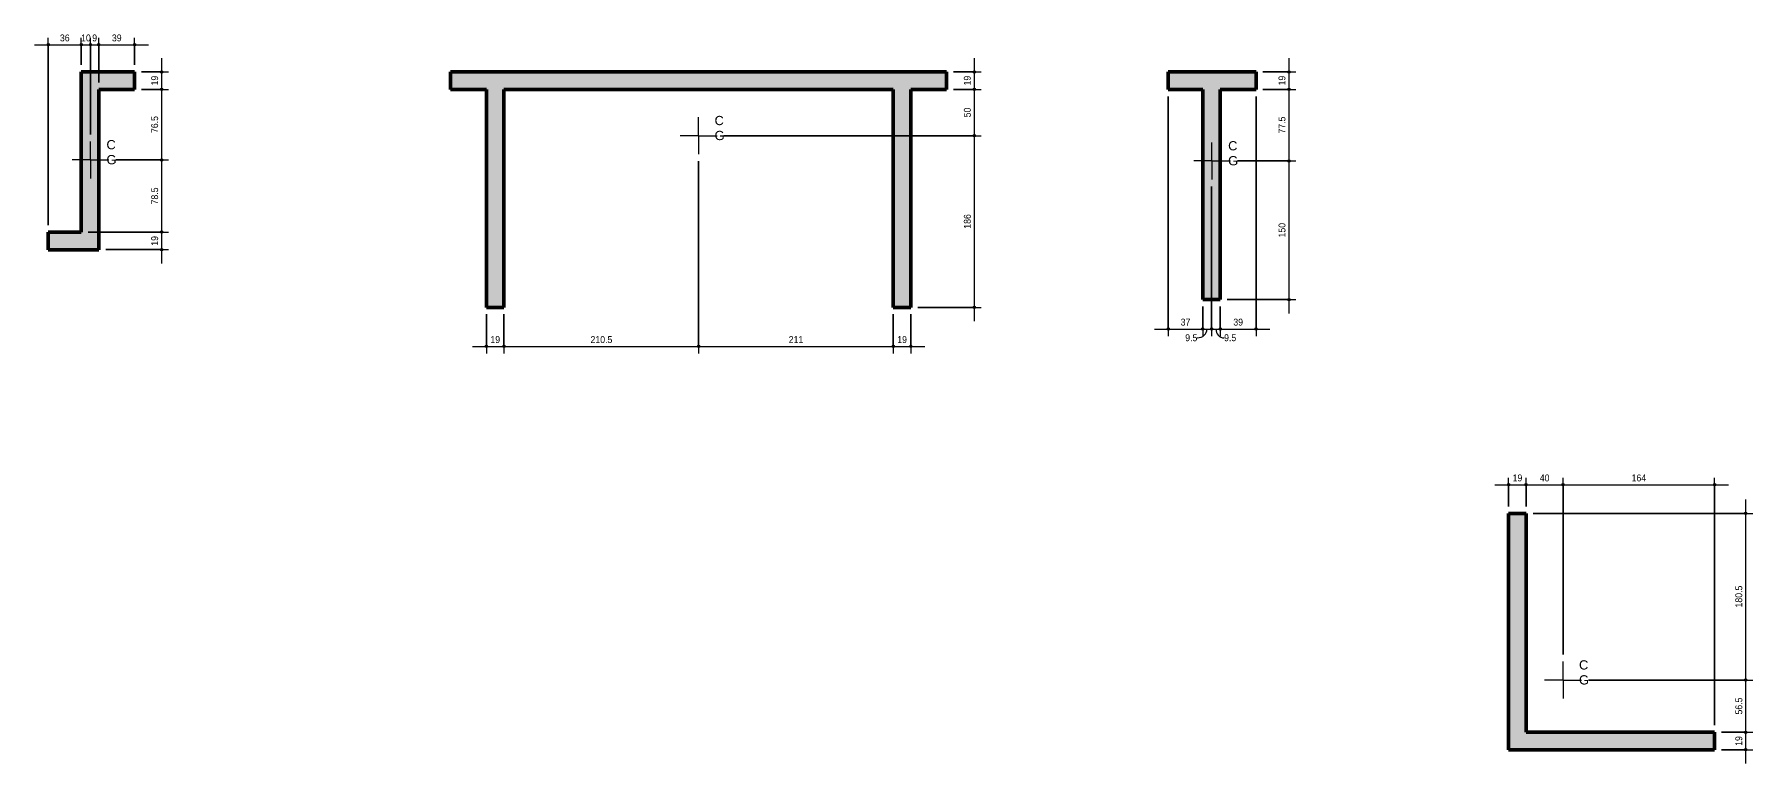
# Model space of a CAD drawing. Header units: centimetres. Extents: x -1984 to 34419, y -3196 to 88064.
# Drawn here: x 10401 to 12261, y -42 to 748 of the extents above; entities that cross this region are included whole.
import ezdxf

# ---------------------------------------------------------------- set-up
doc = ezdxf.new("R2010")
doc.units = ezdxf.units.CM
doc.linetypes.add('Traço', pattern=[0.635, 0.3175, -0.3175])
for name, color, linetype, lineweight in [('A-ANNO-DIMS', 7, 'Continuous', 9), ('A-ANNO-DIMS-50', 7, 'Continuous', 9), ('G-ANNO-TEXT', 7, 'Continuous', 9), ('S-COLS', 7, 'Continuous', 25)]:
    doc.layers.add(name, color=color, linetype=linetype, lineweight=lineweight)
doc.layers.add('A-DETL', color=7, linetype='Continuous', lineweight=18, true_color=0x00a600)
doc.styles.add('Arial_1', font='arial.ttf', dxfattribs={"width": 0.9, "height": 7.5})
doc.styles.add('Arial_3', font='arial.ttf', dxfattribs={"height": 10})
doc.dimstyles.new('PED_1_5mm_ESQ_2', dxfattribs={"dimscale": 30.48, "dimtxt": 7.651945, "dimasz": 0.328084, "dimexe": 0.246063, "dimexo": 0.246063, "dimgap": 0.049213, "dimtad": 1, "dimdec": 1, "dimrnd": 0.5, "dimdsep": 46, "dimtxsty": 'Arial_1', "dimblk1": 'DOTSMALL', "dimblk2": 'DOTSMALL', "dimsah": 1, "dimcen": 0.09, "dimdle": 0.492126, "dimazin": 0, "dimtfac": 1, "dimtdec": 4, "dimtix": 1, "dimtmove": 1, "dimatfit": 3, "dimfxl": 1, "dimtvp": 1, "dimtolj": 1, "dimtzin": 0, "dimarcsym": 2})
doc.dimstyles.new('PED_1_5mm_ESQ_3', dxfattribs={"dimscale": 30.48, "dimtxt": 7.651945, "dimasz": 0.328084, "dimexe": 0.246063, "dimexo": 0.246063, "dimgap": 0.049213, "dimtad": 1, "dimdec": 1, "dimrnd": 0.5, "dimdsep": 46, "dimtxsty": 'Arial_1', "dimblk1": 'DOTSMALL', "dimblk2": 'DOTSMALL', "dimsah": 1, "dimcen": 0.09, "dimdle": 0.492126, "dimazin": 0, "dimtfac": 1, "dimtdec": 4, "dimtix": 1, "dimtmove": 0, "dimatfit": 3, "dimfxl": 1, "dimtvp": 1, "dimtolj": 1, "dimtzin": 0, "dimarcsym": 2})

# ---------------------------------------------------------------- blocks, each defined once
blk = doc.blocks.new('TQS - Pilar Polig_5 - TQS Column-3763462-DT F 003 - DETALHE P4')
at = {"layer": 'S-COLS', "linetype": 'Traço', "lineweight": 18, "true_color": 0x808080}
blk.add_hatch(color=8, dxfattribs=at).paths.add_polyline_path([(-9.3, 150.1), (-9.3, -77.5), (-48, -77.5), (-48, -96.5), (47, -96.5), (47, -77.5), (9.7, -77.5), (9.7, 150.1)], flags=0)
at = {"layer": 'S-COLS', "lineweight": 50}
for p, q in [((-9.3, -77.5), (-9.3, 150.1)), ((-9.3, 150.1), (9.7, 150.1)), ((9.7, 150.1), (9.7, -77.5)), ((-48, -96.5), (-48, -77.5)), ((-48, -77.5), (-9.3, -77.5)), ((9.7, -77.5), (47, -77.5)), ((47, -77.5), (47, -96.5)), ((47, -96.5), (-48, -96.5))]:
    blk.add_line(p, q, dxfattribs=at)
blk = doc.blocks.new('DIMBLOCK298-DT F 001 - DETALHE P1')
at = {"layer": 'A-ANNO-DIMS-50'}
h = blk.add_hatch(color=256, dxfattribs=at)
edge = h.paths.add_edge_path(flags=0)
edge.add_arc((10538.7, 707.1), 1.25, 0, 360)
h = blk.add_hatch(color=256, dxfattribs=at)
edge = h.paths.add_edge_path(flags=0)
edge.add_arc((10538.7, 688.1), 1.25, 0, 360)
for p, q in [((10516.9, 707.1), (10546.2, 707.1)), ((10538.7, 707.1), (10516.9, 707.1)), ((10538.7, 722.1), (10538.7, 688.1)), ((10516.9, 688.1), (10546.2, 688.1)), ((10538.7, 688.1), (10516.9, 688.1))]:
    blk.add_line(p, q, dxfattribs=at)
for centre in [(10538.7, 707.1), (10538.7, 688.1)]:
    blk.add_circle(centre, 1.25, dxfattribs=at)
at = {"layer": 'A-ANNO-DIMS-50', "color": 0, "insert": (10527.4, 692.4), "char_height": 7.5, "width": 12.431, "attachment_point": 1, "rotation": 90, "line_spacing_factor": 0.941778, "style": 'Arial_1'}
blk.add_mtext('19', dxfattribs=at)
blk = doc.blocks.new('_DotSmall')
at = {"color": 0, "linetype": 'ByBlock', "const_width": 0.5}
blk.add_lwpolyline([(-0.0625, 0, 1), (0.0625, 0, 1)], format="xyb", close=True, dxfattribs=at)
blk = doc.blocks.new('DIMBLOCK299-DT F 001 - DETALHE P1')
at = {"layer": 'A-ANNO-DIMS-50'}
h = blk.add_hatch(color=256, dxfattribs=at)
edge = h.paths.add_edge_path(flags=0)
edge.add_arc((10538.7, 688.1), 1.25, 0, 360)
h = blk.add_hatch(color=256, dxfattribs=at)
edge = h.paths.add_edge_path(flags=0)
edge.add_arc((10538.7, 611.8), 1.25, 0, 360)
for p, q in [((10516.9, 688.1), (10546.2, 688.1)), ((10538.7, 688.1), (10516.9, 688.1)), ((10538.7, 688.1), (10538.7, 611.8)), ((10489.2, 611.8), (10546.2, 611.8)), ((10538.7, 611.8), (10489.2, 611.8))]:
    blk.add_line(p, q, dxfattribs=at)
for centre in [(10538.7, 688.1), (10538.7, 611.8)]:
    blk.add_circle(centre, 1.25, dxfattribs=at)
at = {"layer": 'A-ANNO-DIMS-50', "color": 0, "insert": (10527.4, 640.9), "char_height": 7.5, "width": 21.755, "attachment_point": 1, "rotation": 90, "line_spacing_factor": 0.941778, "style": 'Arial_1'}
blk.add_mtext('76.5', dxfattribs=at)
blk = doc.blocks.new('DIMBLOCK300-DT F 001 - DETALHE P1')
at = {"layer": 'A-ANNO-DIMS-50'}
h = blk.add_hatch(color=256, dxfattribs=at)
edge = h.paths.add_edge_path(flags=0)
edge.add_arc((10538.7, 611.8), 1.25, 0, 360)
h = blk.add_hatch(color=256, dxfattribs=at)
edge = h.paths.add_edge_path(flags=0)
edge.add_arc((10538.7, 533.6), 1.25, 0, 360)
for p, q in [((10489.2, 611.8), (10546.2, 611.8)), ((10538.7, 611.8), (10489.2, 611.8)), ((10538.7, 611.8), (10538.7, 533.6)), ((10459.2, 533.6), (10546.2, 533.6)), ((10538.7, 533.6), (10459.2, 533.6))]:
    blk.add_line(p, q, dxfattribs=at)
for centre in [(10538.7, 611.8), (10538.7, 533.6)]:
    blk.add_circle(centre, 1.25, dxfattribs=at)
at = {"layer": 'A-ANNO-DIMS-50', "color": 0, "insert": (10527.4, 563.6), "char_height": 7.5, "width": 21.755, "attachment_point": 1, "rotation": 90, "line_spacing_factor": 0.941778, "style": 'Arial_1'}
blk.add_mtext('78.5', dxfattribs=at)
blk = doc.blocks.new('DIMBLOCK301-DT F 001 - DETALHE P1')
at = {"layer": 'A-ANNO-DIMS-50'}
h = blk.add_hatch(color=256, dxfattribs=at)
edge = h.paths.add_edge_path(flags=0)
edge.add_arc((10538.7, 533.6), 1.25, 0, 360)
h = blk.add_hatch(color=256, dxfattribs=at)
edge = h.paths.add_edge_path(flags=0)
edge.add_arc((10538.7, 514.6), 1.25, 0, 360)
for p, q in [((10459.2, 533.6), (10546.2, 533.6)), ((10538.7, 533.6), (10459.2, 533.6)), ((10538.7, 533.6), (10538.7, 499.6)), ((10478.2, 514.6), (10546.2, 514.6)), ((10538.7, 514.6), (10478.2, 514.6))]:
    blk.add_line(p, q, dxfattribs=at)
for centre in [(10538.7, 533.6), (10538.7, 514.6)]:
    blk.add_circle(centre, 1.25, dxfattribs=at)
at = {"layer": 'A-ANNO-DIMS-50', "color": 0, "insert": (10527.4, 518.9), "char_height": 7.5, "width": 12.431, "attachment_point": 1, "rotation": 90, "line_spacing_factor": 0.941778, "style": 'Arial_1'}
blk.add_mtext('19', dxfattribs=at)
blk = doc.blocks.new('DIMBLOCK302-DT F 001 - DETALHE P1')
at = {"layer": 'A-ANNO-DIMS-50'}
h = blk.add_hatch(color=256, dxfattribs=at)
edge = h.paths.add_edge_path(flags=0)
edge.add_arc((10415.9, 736.4), 1.25, 0, 360)
h = blk.add_hatch(color=256, dxfattribs=at)
edge = h.paths.add_edge_path(flags=0)
edge.add_arc((10451.7, 736.4), 1.25, 0, 360)
for p, q in [((10400.9, 736.4), (10451.7, 736.4)), ((10415.9, 541.1), (10415.9, 743.9)), ((10415.9, 736.4), (10415.9, 541.1)), ((10451.7, 714.6), (10451.7, 743.9)), ((10451.7, 736.4), (10451.7, 714.6))]:
    blk.add_line(p, q, dxfattribs=at)
for centre in [(10415.9, 736.4), (10451.7, 736.4)]:
    blk.add_circle(centre, 1.25, dxfattribs=at)
at = {"layer": 'A-ANNO-DIMS-50', "color": 0, "insert": (10428.6, 747.6), "char_height": 7.5, "width": 12.431, "attachment_point": 1, "line_spacing_factor": 0.941778, "style": 'Arial_1'}
blk.add_mtext('36', dxfattribs=at)
blk = doc.blocks.new('DIMBLOCK303-DT F 001 - DETALHE P1')
at = {"layer": 'A-ANNO-DIMS-50'}
h = blk.add_hatch(color=256, dxfattribs=at)
edge = h.paths.add_edge_path(flags=0)
edge.add_arc((10451.7, 736.4), 1.25, 0, 360)
h = blk.add_hatch(color=256, dxfattribs=at)
edge = h.paths.add_edge_path(flags=0)
edge.add_arc((10461.7, 736.4), 1.25, 0, 360)
for p, q in [((10451.7, 714.6), (10451.7, 743.9)), ((10451.7, 736.4), (10461.7, 736.4)), ((10451.7, 736.4), (10451.7, 714.6)), ((10461.7, 639.3), (10461.7, 743.9)), ((10461.7, 736.4), (10461.7, 639.3))]:
    blk.add_line(p, q, dxfattribs=at)
for centre in [(10451.7, 736.4), (10461.7, 736.4)]:
    blk.add_circle(centre, 1.25, dxfattribs=at)
at = {"layer": 'A-ANNO-DIMS-50', "color": 0, "insert": (10451.5, 747.6), "char_height": 7.5, "width": 12.431, "attachment_point": 1, "line_spacing_factor": 0.941778, "style": 'Arial_1'}
blk.add_mtext('10', dxfattribs=at)
blk = doc.blocks.new('DIMBLOCK304-DT F 001 - DETALHE P1')
at = {"layer": 'A-ANNO-DIMS-50'}
h = blk.add_hatch(color=256, dxfattribs=at)
edge = h.paths.add_edge_path(flags=0)
edge.add_arc((10461.7, 736.4), 1.25, 0, 360)
h = blk.add_hatch(color=256, dxfattribs=at)
edge = h.paths.add_edge_path(flags=0)
edge.add_arc((10470.7, 736.4), 1.25, 0, 360)
for p, q in [((10461.7, 639.3), (10461.7, 743.9)), ((10461.7, 736.4), (10470.7, 736.4)), ((10461.7, 736.4), (10461.7, 639.3)), ((10470.7, 695.6), (10470.7, 743.9)), ((10470.7, 736.4), (10470.7, 695.6))]:
    blk.add_line(p, q, dxfattribs=at)
for centre in [(10461.7, 736.4), (10470.7, 736.4)]:
    blk.add_circle(centre, 1.25, dxfattribs=at)
at = {"layer": 'A-ANNO-DIMS-50', "color": 0, "insert": (10463.6, 747.6), "char_height": 7.5, "width": 6.216, "attachment_point": 1, "line_spacing_factor": 0.941778, "style": 'Arial_1'}
blk.add_mtext('9', dxfattribs=at)
blk = doc.blocks.new('DIMBLOCK305-DT F 001 - DETALHE P1')
at = {"layer": 'A-ANNO-DIMS-50'}
h = blk.add_hatch(color=256, dxfattribs=at)
edge = h.paths.add_edge_path(flags=0)
edge.add_arc((10470.7, 736.4), 1.25, 0, 360)
h = blk.add_hatch(color=256, dxfattribs=at)
edge = h.paths.add_edge_path(flags=0)
edge.add_arc((10509.4, 736.4), 1.25, 0, 360)
for p, q in [((10470.7, 695.6), (10470.7, 743.9)), ((10470.7, 736.4), (10524.4, 736.4)), ((10470.7, 736.4), (10470.7, 695.6)), ((10509.4, 714.6), (10509.4, 743.9)), ((10509.4, 736.4), (10509.4, 714.6))]:
    blk.add_line(p, q, dxfattribs=at)
for centre in [(10470.7, 736.4), (10509.4, 736.4)]:
    blk.add_circle(centre, 1.25, dxfattribs=at)
at = {"layer": 'A-ANNO-DIMS-50', "color": 0, "insert": (10484.9, 747.6), "char_height": 7.5, "width": 12.431, "attachment_point": 1, "line_spacing_factor": 0.941778, "style": 'Arial_1'}
blk.add_mtext('39', dxfattribs=at)
blk = doc.blocks.new('DIMBLOCK306-DT F 002 - DETALHE P3')
at = {"layer": 'A-ANNO-DIMS-50'}
h = blk.add_hatch(color=256, dxfattribs=at)
edge = h.paths.add_edge_path(flags=0)
edge.add_arc((10890.4, 409.8), 1.25, 0, 360)
h = blk.add_hatch(color=256, dxfattribs=at)
edge = h.paths.add_edge_path(flags=0)
edge.add_arc((10909.4, 409.8), 1.25, 0, 360)
for p, q in [((10890.4, 444.6), (10890.4, 402.3)), ((10890.4, 409.8), (10890.4, 444.6)), ((10909.4, 444.6), (10909.4, 402.3)), ((10909.4, 409.8), (10909.4, 444.6)), ((10875.4, 409.8), (10909.4, 409.8))]:
    blk.add_line(p, q, dxfattribs=at)
for centre in [(10890.4, 409.8), (10909.4, 409.8)]:
    blk.add_circle(centre, 1.25, dxfattribs=at)
at = {"layer": 'A-ANNO-DIMS-50', "color": 0, "insert": (10894.7, 421), "char_height": 7.5, "width": 12.431, "attachment_point": 1, "line_spacing_factor": 0.941778, "style": 'Arial_1'}
blk.add_mtext('19', dxfattribs=at)
blk = doc.blocks.new('DIMBLOCK307-DT F 002 - DETALHE P3')
at = {"layer": 'A-ANNO-DIMS-50'}
h = blk.add_hatch(color=256, dxfattribs=at)
edge = h.paths.add_edge_path(flags=0)
edge.add_arc((10909.4, 409.8), 1.25, 0, 360)
h = blk.add_hatch(color=256, dxfattribs=at)
edge = h.paths.add_edge_path(flags=0)
edge.add_arc((11120.1, 409.8), 1.25, 0, 360)
for p, q in [((11120.1, 610.5), (11120.1, 402.3)), ((11120.1, 409.8), (11120.1, 610.5)), ((10909.4, 444.6), (10909.4, 402.3)), ((10909.4, 409.8), (10909.4, 444.6)), ((10909.4, 409.8), (11120.1, 409.8))]:
    blk.add_line(p, q, dxfattribs=at)
for centre in [(10909.4, 409.8), (11120.1, 409.8)]:
    blk.add_circle(centre, 1.25, dxfattribs=at)
at = {"layer": 'A-ANNO-DIMS-50', "color": 0, "insert": (11003.1, 421), "char_height": 7.5, "width": 27.971, "attachment_point": 1, "line_spacing_factor": 0.941778, "style": 'Arial_1'}
blk.add_mtext('210.5', dxfattribs=at)
blk = doc.blocks.new('DIMBLOCK308-DT F 002 - DETALHE P3')
at = {"layer": 'A-ANNO-DIMS-50'}
h = blk.add_hatch(color=256, dxfattribs=at)
edge = h.paths.add_edge_path(flags=0)
edge.add_arc((11120.1, 409.8), 1.25, 0, 360)
h = blk.add_hatch(color=256, dxfattribs=at)
edge = h.paths.add_edge_path(flags=0)
edge.add_arc((11330.9, 409.8), 1.25, 0, 360)
for p, q in [((11120.1, 610.5), (11120.1, 402.3)), ((11120.1, 409.8), (11120.1, 610.5)), ((11330.9, 444.6), (11330.9, 402.3)), ((11330.9, 409.8), (11330.9, 444.6)), ((11120.1, 409.8), (11330.9, 409.8))]:
    blk.add_line(p, q, dxfattribs=at)
for centre in [(11120.1, 409.8), (11330.9, 409.8)]:
    blk.add_circle(centre, 1.25, dxfattribs=at)
at = {"layer": 'A-ANNO-DIMS-50', "color": 0, "insert": (11217.7, 421), "char_height": 7.5, "width": 18.647, "attachment_point": 1, "line_spacing_factor": 0.941778, "style": 'Arial_1'}
blk.add_mtext('211', dxfattribs=at)
blk = doc.blocks.new('DIMBLOCK309-DT F 002 - DETALHE P3')
at = {"layer": 'A-ANNO-DIMS-50'}
h = blk.add_hatch(color=256, dxfattribs=at)
edge = h.paths.add_edge_path(flags=0)
edge.add_arc((11330.9, 409.8), 1.25, 0, 360)
h = blk.add_hatch(color=256, dxfattribs=at)
edge = h.paths.add_edge_path(flags=0)
edge.add_arc((11349.9, 409.8), 1.25, 0, 360)
for p, q in [((11330.9, 444.6), (11330.9, 402.3)), ((11330.9, 409.8), (11330.9, 444.6)), ((11349.9, 444.6), (11349.9, 402.3)), ((11349.9, 409.8), (11349.9, 444.6)), ((11330.9, 409.8), (11364.9, 409.8))]:
    blk.add_line(p, q, dxfattribs=at)
for centre in [(11330.9, 409.8), (11349.9, 409.8)]:
    blk.add_circle(centre, 1.25, dxfattribs=at)
at = {"layer": 'A-ANNO-DIMS-50', "color": 0, "insert": (11335.2, 421), "char_height": 7.5, "width": 12.431, "attachment_point": 1, "line_spacing_factor": 0.941778, "style": 'Arial_1'}
blk.add_mtext('19', dxfattribs=at)
blk = doc.blocks.new('DIMBLOCK310-DT F 002 - DETALHE P3')
at = {"layer": 'A-ANNO-DIMS-50'}
h = blk.add_hatch(color=256, dxfattribs=at)
edge = h.paths.add_edge_path(flags=0)
edge.add_arc((11418.5, 707.1), 1.25, 0, 360)
h = blk.add_hatch(color=256, dxfattribs=at)
edge = h.paths.add_edge_path(flags=0)
edge.add_arc((11418.5, 688.1), 1.25, 0, 360)
for p, q in [((11396.1, 707.1), (11426, 707.1)), ((11418.5, 707.1), (11396.1, 707.1)), ((11418.5, 722.1), (11418.5, 688.1)), ((11396.1, 688.1), (11426, 688.1)), ((11418.5, 688.1), (11396.1, 688.1))]:
    blk.add_line(p, q, dxfattribs=at)
for centre in [(11418.5, 707.1), (11418.5, 688.1)]:
    blk.add_circle(centre, 1.25, dxfattribs=at)
at = {"layer": 'A-ANNO-DIMS-50', "color": 0, "insert": (11407.3, 692.4), "char_height": 7.5, "width": 12.431, "attachment_point": 1, "rotation": 90, "line_spacing_factor": 0.941778, "style": 'Arial_1'}
blk.add_mtext('19', dxfattribs=at)
blk = doc.blocks.new('DIMBLOCK311-DT F 002 - DETALHE P3')
at = {"layer": 'A-ANNO-DIMS-50'}
h = blk.add_hatch(color=256, dxfattribs=at)
edge = h.paths.add_edge_path(flags=0)
edge.add_arc((11418.5, 688.1), 1.25, 0, 360)
h = blk.add_hatch(color=256, dxfattribs=at)
edge = h.paths.add_edge_path(flags=0)
edge.add_arc((11418.5, 638), 1.25, 0, 360)
for p, q in [((11396.1, 688.1), (11426, 688.1)), ((11418.5, 688.1), (11396.1, 688.1)), ((11418.5, 688.1), (11418.5, 638)), ((11147.6, 638), (11426, 638)), ((11418.5, 638), (11147.6, 638))]:
    blk.add_line(p, q, dxfattribs=at)
for centre in [(11418.5, 688.1), (11418.5, 638)]:
    blk.add_circle(centre, 1.25, dxfattribs=at)
at = {"layer": 'A-ANNO-DIMS-50', "color": 0, "insert": (11407.3, 657.9), "char_height": 7.5, "width": 12.431, "attachment_point": 1, "rotation": 90, "line_spacing_factor": 0.941778, "style": 'Arial_1'}
blk.add_mtext('50', dxfattribs=at)
blk = doc.blocks.new('DIMBLOCK312-DT F 002 - DETALHE P3')
at = {"layer": 'A-ANNO-DIMS-50'}
h = blk.add_hatch(color=256, dxfattribs=at)
edge = h.paths.add_edge_path(flags=0)
edge.add_arc((11418.5, 638), 1.25, 0, 360)
h = blk.add_hatch(color=256, dxfattribs=at)
edge = h.paths.add_edge_path(flags=0)
edge.add_arc((11418.5, 452.1), 1.25, 0, 360)
for p, q in [((11147.6, 638), (11426, 638)), ((11418.5, 638), (11147.6, 638)), ((11418.5, 638), (11418.5, 437.1)), ((11357.4, 452.1), (11426, 452.1)), ((11418.5, 452.1), (11357.4, 452.1))]:
    blk.add_line(p, q, dxfattribs=at)
for centre in [(11418.5, 638), (11418.5, 452.1)]:
    blk.add_circle(centre, 1.25, dxfattribs=at)
at = {"layer": 'A-ANNO-DIMS-50', "color": 0, "insert": (11407.3, 537.3), "char_height": 7.5, "width": 18.647, "attachment_point": 1, "rotation": 90, "line_spacing_factor": 0.941778, "style": 'Arial_1'}
blk.add_mtext('186', dxfattribs=at)
blk = doc.blocks.new('DIMBLOCK313-DT F 003 - DETALHE P4')
at = {"layer": 'A-ANNO-DIMS-50'}
h = blk.add_hatch(color=256, dxfattribs=at)
edge = h.paths.add_edge_path(flags=0)
edge.add_arc((11628.7, 428.6), 1.25, 0, 360)
h = blk.add_hatch(color=256, dxfattribs=at)
edge = h.paths.add_edge_path(flags=0)
edge.add_arc((11665.9, 428.6), 1.25, 0, 360)
for p, q in [((11628.7, 680.6), (11628.7, 421.1)), ((11628.7, 428.6), (11628.7, 680.6)), ((11665.9, 453.1), (11665.9, 421.1)), ((11665.9, 428.6), (11665.9, 453.1)), ((11613.7, 428.6), (11665.9, 428.6))]:
    blk.add_line(p, q, dxfattribs=at)
for centre in [(11628.7, 428.6), (11665.9, 428.6)]:
    blk.add_circle(centre, 1.25, dxfattribs=at)
at = {"layer": 'A-ANNO-DIMS-50', "color": 0, "insert": (11642.1, 439.9), "char_height": 7.5, "width": 12.431, "attachment_point": 1, "line_spacing_factor": 0.941778, "style": 'Arial_1'}
blk.add_mtext('37', dxfattribs=at)
blk = doc.blocks.new('DIMBLOCK314-DT F 003 - DETALHE P4')
at = {"layer": 'A-ANNO-DIMS-50'}
h = blk.add_hatch(color=256, dxfattribs=at)
edge = h.paths.add_edge_path(flags=0)
edge.add_arc((11665.9, 428.6), 1.25, 0, 360)
h = blk.add_hatch(color=256, dxfattribs=at)
edge = h.paths.add_edge_path(flags=0)
edge.add_arc((11675.6, 428.6), 1.25, 0, 360)
for p, q in [((11675.6, 583.1), (11675.6, 421.1)), ((11675.6, 428.6), (11675.6, 583.1)), ((11665.9, 453.1), (11665.9, 421.1)), ((11665.9, 428.6), (11665.9, 453.1)), ((11665.9, 428.6), (11675.6, 428.6))]:
    blk.add_line(p, q, dxfattribs=at)
for centre in [(11665.9, 428.6), (11675.6, 428.6)]:
    blk.add_circle(centre, 1.25, dxfattribs=at)
blk.add_ellipse((11659.9, 428.6), major_axis=(10.8, 0), ratio=0.875339, start_param=4.712389, end_param=6.283185, dxfattribs=at)
at = {"layer": 'A-ANNO-DIMS-50', "color": 0, "insert": (11647, 423), "char_height": 7.5, "width": 15.539, "attachment_point": 1, "line_spacing_factor": 0.941778, "style": 'Arial_1'}
blk.add_mtext('9.5', dxfattribs=at)
blk = doc.blocks.new('DIMBLOCK315-DT F 003 - DETALHE P4')
at = {"layer": 'A-ANNO-DIMS-50'}
h = blk.add_hatch(color=256, dxfattribs=at)
edge = h.paths.add_edge_path(flags=0)
edge.add_arc((11675.6, 428.6), 1.25, 0, 360)
h = blk.add_hatch(color=256, dxfattribs=at)
edge = h.paths.add_edge_path(flags=0)
edge.add_arc((11684.9, 428.6), 1.25, 0, 360)
for p, q in [((11675.6, 583.1), (11675.6, 421.1)), ((11675.6, 428.6), (11675.6, 583.1)), ((11684.9, 453.1), (11684.9, 421.1)), ((11684.9, 428.6), (11684.9, 453.1)), ((11675.6, 428.6), (11684.9, 428.6))]:
    blk.add_line(p, q, dxfattribs=at)
for centre in [(11675.6, 428.6), (11684.9, 428.6)]:
    blk.add_circle(centre, 1.25, dxfattribs=at)
blk.add_ellipse((11689.1, 428.6), major_axis=(0, 9.49), ratio=0.933169, start_param=1.570796, end_param=3.141593, dxfattribs=at)
at = {"layer": 'A-ANNO-DIMS-50', "color": 0, "insert": (11689.1, 423), "char_height": 7.5, "width": 15.539, "attachment_point": 1, "line_spacing_factor": 0.941778, "style": 'Arial_1'}
blk.add_mtext('9.5', dxfattribs=at)
blk = doc.blocks.new('DIMBLOCK316-DT F 003 - DETALHE P4')
at = {"layer": 'A-ANNO-DIMS-50'}
h = blk.add_hatch(color=256, dxfattribs=at)
edge = h.paths.add_edge_path(flags=0)
edge.add_arc((11684.9, 428.6), 1.25, 0, 360)
h = blk.add_hatch(color=256, dxfattribs=at)
edge = h.paths.add_edge_path(flags=0)
edge.add_arc((11723.7, 428.6), 1.25, 0, 360)
for p, q in [((11723.7, 680.6), (11723.7, 421.1)), ((11723.7, 428.6), (11723.7, 680.6)), ((11684.9, 453.1), (11684.9, 421.1)), ((11684.9, 428.6), (11684.9, 453.1)), ((11684.9, 428.6), (11738.7, 428.6))]:
    blk.add_line(p, q, dxfattribs=at)
for centre in [(11684.9, 428.6), (11723.7, 428.6)]:
    blk.add_circle(centre, 1.25, dxfattribs=at)
at = {"layer": 'A-ANNO-DIMS-50', "color": 0, "insert": (11699.1, 439.9), "char_height": 7.5, "width": 12.431, "attachment_point": 1, "line_spacing_factor": 0.941778, "style": 'Arial_1'}
blk.add_mtext('39', dxfattribs=at)
blk = doc.blocks.new('DIMBLOCK317-DT F 003 - DETALHE P4')
at = {"layer": 'A-ANNO-DIMS-50'}
h = blk.add_hatch(color=256, dxfattribs=at)
edge = h.paths.add_edge_path(flags=0)
edge.add_arc((11759.2, 707.1), 1.25, 0, 360)
h = blk.add_hatch(color=256, dxfattribs=at)
edge = h.paths.add_edge_path(flags=0)
edge.add_arc((11759.2, 688.1), 1.25, 0, 360)
for p, q in [((11731.2, 707.1), (11766.7, 707.1)), ((11759.2, 707.1), (11731.2, 707.1)), ((11759.2, 722.1), (11759.2, 688.1)), ((11731.2, 688.1), (11766.7, 688.1)), ((11759.2, 688.1), (11731.2, 688.1))]:
    blk.add_line(p, q, dxfattribs=at)
for centre in [(11759.2, 707.1), (11759.2, 688.1)]:
    blk.add_circle(centre, 1.25, dxfattribs=at)
at = {"layer": 'A-ANNO-DIMS-50', "color": 0, "insert": (11748, 692.4), "char_height": 7.5, "width": 12.431, "attachment_point": 1, "rotation": 90, "line_spacing_factor": 0.941778, "style": 'Arial_1'}
blk.add_mtext('19', dxfattribs=at)
blk = doc.blocks.new('DIMBLOCK318-DT F 003 - DETALHE P4')
at = {"layer": 'A-ANNO-DIMS-50'}
h = blk.add_hatch(color=256, dxfattribs=at)
edge = h.paths.add_edge_path(flags=0)
edge.add_arc((11759.2, 688.1), 1.25, 0, 360)
h = blk.add_hatch(color=256, dxfattribs=at)
edge = h.paths.add_edge_path(flags=0)
edge.add_arc((11759.2, 610.6), 1.25, 0, 360)
for p, q in [((11731.2, 688.1), (11766.7, 688.1)), ((11759.2, 688.1), (11731.2, 688.1)), ((11759.2, 688.1), (11759.2, 610.6)), ((11703.7, 610.6), (11766.7, 610.6)), ((11759.2, 610.6), (11703.7, 610.6))]:
    blk.add_line(p, q, dxfattribs=at)
for centre in [(11759.2, 688.1), (11759.2, 610.6)]:
    blk.add_circle(centre, 1.25, dxfattribs=at)
at = {"layer": 'A-ANNO-DIMS-50', "color": 0, "insert": (11748, 640.3), "char_height": 7.5, "width": 21.755, "attachment_point": 1, "rotation": 90, "line_spacing_factor": 0.941778, "style": 'Arial_1'}
blk.add_mtext('77.5', dxfattribs=at)
blk = doc.blocks.new('DIMBLOCK319-DT F 003 - DETALHE P4')
at = {"layer": 'A-ANNO-DIMS-50'}
h = blk.add_hatch(color=256, dxfattribs=at)
edge = h.paths.add_edge_path(flags=0)
edge.add_arc((11759.2, 610.6), 1.25, 0, 360)
h = blk.add_hatch(color=256, dxfattribs=at)
edge = h.paths.add_edge_path(flags=0)
edge.add_arc((11759.2, 460.6), 1.25, 0, 360)
for p, q in [((11703.7, 610.6), (11766.7, 610.6)), ((11759.2, 610.6), (11703.7, 610.6)), ((11759.2, 610.6), (11759.2, 445.6)), ((11692.4, 460.6), (11766.7, 460.6)), ((11759.2, 460.6), (11692.4, 460.6))]:
    blk.add_line(p, q, dxfattribs=at)
for centre in [(11759.2, 610.6), (11759.2, 460.6)]:
    blk.add_circle(centre, 1.25, dxfattribs=at)
at = {"layer": 'A-ANNO-DIMS-50', "color": 0, "insert": (11748, 527.8), "char_height": 7.5, "width": 18.647, "attachment_point": 1, "rotation": 90, "line_spacing_factor": 0.941778, "style": 'Arial_1'}
blk.add_mtext('150', dxfattribs=at)
blk = doc.blocks.new('DIMBLOCK320-DT F 004 - DETALHE P140')
at = {"layer": 'A-ANNO-DIMS-50'}
h = blk.add_hatch(color=256, dxfattribs=at)
edge = h.paths.add_edge_path(flags=0)
edge.add_arc((11997.1, 260), 1.25, 0, 360)
h = blk.add_hatch(color=256, dxfattribs=at)
edge = h.paths.add_edge_path(flags=0)
edge.add_arc((12016.1, 260), 1.25, 0, 360)
for p, q in [((11997.1, 236.6), (11997.1, 267.5)), ((12016.1, 236.6), (12016.1, 267.5)), ((11982.1, 260), (12016.1, 260)), ((11997.1, 260), (11997.1, 236.6)), ((12016.1, 260), (12016.1, 236.6))]:
    blk.add_line(p, q, dxfattribs=at)
for centre in [(11997.1, 260), (12016.1, 260)]:
    blk.add_circle(centre, 1.25, dxfattribs=at)
at = {"layer": 'A-ANNO-DIMS-50', "color": 0, "insert": (12001.5, 271.2), "char_height": 7.5, "width": 12.431, "attachment_point": 1, "line_spacing_factor": 0.941778, "style": 'Arial_1'}
blk.add_mtext('19', dxfattribs=at)
blk = doc.blocks.new('DIMBLOCK321-DT F 004 - DETALHE P140')
at = {"layer": 'A-ANNO-DIMS-50'}
h = blk.add_hatch(color=256, dxfattribs=at)
edge = h.paths.add_edge_path(flags=0)
edge.add_arc((12016.1, 260), 1.25, 0, 360)
h = blk.add_hatch(color=256, dxfattribs=at)
edge = h.paths.add_edge_path(flags=0)
edge.add_arc((12056.1, 260), 1.25, 0, 360)
for p, q in [((12016.1, 236.6), (12016.1, 267.5)), ((12056.1, 76.1), (12056.1, 267.5)), ((12016.1, 260), (12056.1, 260)), ((12016.1, 260), (12016.1, 236.6)), ((12056.1, 260), (12056.1, 76.1))]:
    blk.add_line(p, q, dxfattribs=at)
for centre in [(12016.1, 260), (12056.1, 260)]:
    blk.add_circle(centre, 1.25, dxfattribs=at)
at = {"layer": 'A-ANNO-DIMS-50', "color": 0, "insert": (12030.9, 271.2), "char_height": 7.5, "width": 12.431, "attachment_point": 1, "line_spacing_factor": 0.941778, "style": 'Arial_1'}
blk.add_mtext('40', dxfattribs=at)
blk = doc.blocks.new('DIMBLOCK322-DT F 004 - DETALHE P140')
at = {"layer": 'A-ANNO-DIMS-50'}
h = blk.add_hatch(color=256, dxfattribs=at)
edge = h.paths.add_edge_path(flags=0)
edge.add_arc((12056.1, 260), 1.25, 0, 360)
h = blk.add_hatch(color=256, dxfattribs=at)
edge = h.paths.add_edge_path(flags=0)
edge.add_arc((12220.1, 260), 1.25, 0, 360)
for p, q in [((12056.1, 76.1), (12056.1, 267.5)), ((12220.1, -0.4), (12220.1, 267.5)), ((12056.1, 260), (12235.1, 260)), ((12056.1, 260), (12056.1, 76.1)), ((12220.1, 260), (12220.1, -0.4))]:
    blk.add_line(p, q, dxfattribs=at)
for centre in [(12056.1, 260), (12220.1, 260)]:
    blk.add_circle(centre, 1.25, dxfattribs=at)
at = {"layer": 'A-ANNO-DIMS-50', "color": 0, "insert": (12130.3, 271.2), "char_height": 7.5, "width": 18.647, "attachment_point": 1, "line_spacing_factor": 0.941778, "style": 'Arial_1'}
blk.add_mtext('164', dxfattribs=at)
blk = doc.blocks.new('DIMBLOCK323-DT F 004 - DETALHE P140')
at = {"layer": 'A-ANNO-DIMS-50'}
h = blk.add_hatch(color=256, dxfattribs=at)
edge = h.paths.add_edge_path(flags=0)
edge.add_arc((12253.9, -7.9), 1.25, 0, 360)
h = blk.add_hatch(color=256, dxfattribs=at)
edge = h.paths.add_edge_path(flags=0)
edge.add_arc((12253.9, -26.9), 1.25, 0, 360)
for p, q in [((12227.6, -7.9), (12261.4, -7.9)), ((12253.9, -7.9), (12227.6, -7.9)), ((12253.9, -41.9), (12253.9, -7.9)), ((12227.6, -26.9), (12261.4, -26.9)), ((12253.9, -26.9), (12227.6, -26.9))]:
    blk.add_line(p, q, dxfattribs=at)
for centre in [(12253.9, -7.9), (12253.9, -26.9)]:
    blk.add_circle(centre, 1.25, dxfattribs=at)
at = {"layer": 'A-ANNO-DIMS-50', "color": 0, "insert": (12242.6, -22.6), "char_height": 7.5, "width": 12.431, "attachment_point": 1, "rotation": 90, "line_spacing_factor": 0.941778, "style": 'Arial_1'}
blk.add_mtext('19', dxfattribs=at)
blk = doc.blocks.new('DIMBLOCK324-DT F 004 - DETALHE P140')
at = {"layer": 'A-ANNO-DIMS-50'}
h = blk.add_hatch(color=256, dxfattribs=at)
edge = h.paths.add_edge_path(flags=0)
edge.add_arc((12253.9, 48.6), 1.25, 0, 360)
h = blk.add_hatch(color=256, dxfattribs=at)
edge = h.paths.add_edge_path(flags=0)
edge.add_arc((12253.9, -7.9), 1.25, 0, 360)
for p, q in [((12083.6, 48.6), (12261.4, 48.6)), ((12253.9, 48.6), (12083.6, 48.6)), ((12253.9, -7.9), (12253.9, 48.6)), ((12227.6, -7.9), (12261.4, -7.9)), ((12253.9, -7.9), (12227.6, -7.9))]:
    blk.add_line(p, q, dxfattribs=at)
for centre in [(12253.9, 48.6), (12253.9, -7.9)]:
    blk.add_circle(centre, 1.25, dxfattribs=at)
at = {"layer": 'A-ANNO-DIMS-50', "color": 0, "insert": (12242.6, 11.3), "char_height": 7.5, "width": 21.755, "attachment_point": 1, "rotation": 90, "line_spacing_factor": 0.941778, "style": 'Arial_1'}
blk.add_mtext('56.5', dxfattribs=at)
blk = doc.blocks.new('DIMBLOCK325-DT F 004 - DETALHE P140')
at = {"layer": 'A-ANNO-DIMS-50'}
h = blk.add_hatch(color=256, dxfattribs=at)
edge = h.paths.add_edge_path(flags=0)
edge.add_arc((12253.9, 229.1), 1.25, 0, 360)
h = blk.add_hatch(color=256, dxfattribs=at)
edge = h.paths.add_edge_path(flags=0)
edge.add_arc((12253.9, 48.6), 1.25, 0, 360)
for p, q in [((12253.9, 48.6), (12253.9, 244.1)), ((12023.6, 229.1), (12261.4, 229.1)), ((12253.9, 229.1), (12023.6, 229.1)), ((12083.6, 48.6), (12261.4, 48.6)), ((12253.9, 48.6), (12083.6, 48.6))]:
    blk.add_line(p, q, dxfattribs=at)
for centre in [(12253.9, 229.1), (12253.9, 48.6)]:
    blk.add_circle(centre, 1.25, dxfattribs=at)
at = {"layer": 'A-ANNO-DIMS-50', "color": 0, "insert": (12242.6, 127.2), "char_height": 7.5, "width": 27.971, "attachment_point": 1, "rotation": 90, "line_spacing_factor": 0.941778, "style": 'Arial_1'}
blk.add_mtext('180.5', dxfattribs=at)

msp = doc.modelspace()

# ---------------------------------------------------------------- hatches: boundary and pattern name
at = {"layer": 'S-COLS', "true_color": 0x808080}
for points in [[(10415.92, 514.55), (10470.67, 514.55), (10470.67, 688.12), (10509.42, 688.12), (10509.42, 707.12), (10451.67, 707.12), (10451.67, 533.55), (10415.92, 533.55)], [(11349.86, 452.12), (11349.86, 688.12), (11388.6, 688.12), (11388.6, 707.12), (10851.61, 707.12), (10851.61, 688.12), (10890.36, 688.12), (10890.36, 452.12), (10909.36, 452.12), (10909.36, 688.12), (11330.86, 688.12), (11330.86, 452.12)], [(12220.14, -26.88), (12220.14, -7.88), (12016.14, -7.88), (12016.14, 229.12), (11997.14, 229.12), (11997.14, -26.88)]]:
    msp.add_hatch(color=8, dxfattribs=at).paths.add_polyline_path(points, flags=0)

# ---------------------------------------------------------------- linework, layer by layer
at = {"layer": 'A-DETL', "color": 7}
for p, q in [((11120.11, 637.98), (11120.11, 657.98)), ((11120.11, 637.98), (11100.11, 637.98)), ((11120.11, 637.98), (11140.11, 637.98)), ((11120.11, 637.98), (11120.11, 617.98)), ((10461.69, 611.81), (10461.69, 631.81)), ((11675.64, 610.64), (11675.64, 630.64)), ((10461.69, 611.81), (10441.69, 611.81)), ((10461.69, 611.81), (10481.69, 611.81)), ((10461.69, 611.81), (10461.69, 591.81)), ((11675.64, 610.64), (11656.17, 610.64)), ((11675.64, 610.64), (11696.17, 610.64)), ((11675.64, 610.64), (11675.64, 590.64)), ((12056.09, 48.57), (12056.09, 68.57)), ((12056.09, 48.57), (12036.09, 48.57)), ((12056.09, 48.57), (12076.09, 48.57)), ((12056.09, 48.57), (12056.09, 28.57))]:
    msp.add_line(p, q, dxfattribs=at)
at = {"layer": 'S-COLS', "lineweight": 50}
for p, q in [((10451.67, 533.55), (10451.67, 707.12)), ((10451.67, 707.12), (10509.42, 707.12)), ((10509.42, 707.12), (10509.42, 688.12)), ((10851.61, 707.12), (11388.6, 707.12)), ((10851.61, 688.12), (10851.61, 707.12)), ((11388.6, 707.12), (11388.6, 688.12)), ((10509.42, 688.12), (10470.67, 688.12)), ((10470.67, 688.12), (10470.67, 514.55)), ((10890.36, 688.12), (10851.61, 688.12)), ((10890.36, 452.12), (10890.36, 688.12)), ((11330.86, 688.12), (10909.36, 688.12)), ((10909.36, 688.12), (10909.36, 452.12)), ((11330.86, 452.12), (11330.86, 688.12)), ((11388.6, 688.12), (11349.86, 688.12)), ((11349.86, 688.12), (11349.86, 452.12)), ((10415.92, 514.55), (10415.92, 533.55)), ((10415.92, 533.55), (10451.67, 533.55)), ((10470.67, 514.55), (10415.92, 514.55)), ((10909.36, 452.12), (10890.36, 452.12)), ((11349.86, 452.12), (11330.86, 452.12)), ((11997.14, -26.88), (11997.14, 229.12)), ((11997.14, 229.12), (12016.14, 229.12)), ((12016.14, 229.12), (12016.14, -7.88)), ((12016.14, -7.88), (12220.14, -7.88)), ((12220.14, -7.88), (12220.14, -26.88)), ((12220.14, -26.88), (11997.14, -26.88))]:
    msp.add_line(p, q, dxfattribs=at)

# ---------------------------------------------------------------- block references
at = {"layer": 'S-COLS', "rotation": 180}
msp.add_blockref('TQS - Pilar Polig_5 - TQS Column-3763462-DT F 003 - DETALHE P4', (11675.64, 610.64), dxfattribs=at)

# ---------------------------------------------------------------- texts
at = {"layer": 'G-ANNO-TEXT', "char_height": 10, "attachment_point": 1, "style": 'Arial_3'}
for s, insert, width in [('C', (11137.37, 659.42), 12.4262), ('C', (10478.96, 633.26), 12.4262), ('G', (11137.37, 643.22), 13.2278), ('G', (10478.96, 617.05), 13.2278), ('C', (11693.44, 632.09), 12.4262), ('G', (11693.44, 615.89), 13.2278), ('C', (12073.35, 70.02), 12.4262), ('G', (12073.35, 53.81), 13.2278)]:
    msp.add_mtext(s, dxfattribs=dict(at, insert=insert, width=width))

# ---------------------------------------------------------------- dimensions: what is measured, and where the dimension line sits
at = {"layer": 'A-ANNO-DIMS'}
for base, p1, p2, override, picture, middle in [((10451.66912434, 736.35837283), (10415.91912434, 533.55062292), (10451.66912434, 707.11928422), {"dimpost": '<>', "dimfxl": 177.21214}, 'DIMBLOCK302-DT F 001 - DETALHE P1', (10433.79412434, 741.69022824)), ((10461.69, 736.36), (10451.67, 707.12), (10461.69, 631.81), {"dimpost": '<>', "dimfxl": 75.973814}, 'DIMBLOCK303-DT F 001 - DETALHE P1', (10456.68, 741.69)), ((10470.67, 736.36), (10461.69, 631.81), (10470.67, 688.12), {"dimpost": '<>', "dimfxl": 57.020214}, 'DIMBLOCK304-DT F 001 - DETALHE P1', (10466.18, 741.69)), ((10509.41913, 736.35837), (10470.66912, 688.11928), (10509.41913, 707.11928), {"dimpost": '<>', "dimfxl": 43.157423}, 'DIMBLOCK305-DT F 001 - DETALHE P1', (10490.04413, 741.69023)), ((11665.9239849, 428.6300458), (11628.673985, 688.1192854), (11665.9239849, 460.5505272), {"dimpost": '<>', "dimfxl": 230.597273}, 'DIMBLOCK313-DT F 003 - DETALHE P4', (11647.2989849, 433.9619012)), ((11723.673985, 428.6300458), (11684.9239849, 460.5505272), (11723.673985, 688.1192854), {"dimpost": '<>', "dimfxl": 230.844325}, 'DIMBLOCK316-DT F 003 - DETALHE P4', (11704.2989849, 433.9619012)), ((11120.1062, 409.7729), (10909.3613, 452.1193), (11120.1062, 617.9755), {"dimpost": '<>', "dimfxl": 268.182259}, 'DIMBLOCK307-DT F 002 - DETALHE P3', (11014.7337, 415.1022)), ((11330.8613, 409.7729), (11120.1062, 617.9755), (11330.8613, 452.1193), {"dimpost": '<>', "dimfxl": 268.190163}, 'DIMBLOCK308-DT F 002 - DETALHE P3', (11225.4837, 415.0383)), ((10909.36, 409.77), (10890.36, 452.12), (10909.36, 452.12), {"dimpost": '<>', "dimfxl": 19}, 'DIMBLOCK306-DT F 002 - DETALHE P3', (10899.86, 415.1)), ((11349.86, 409.77), (11330.86, 452.12), (11349.86, 452.12), {"dimpost": '<>', "dimfxl": 19}, 'DIMBLOCK309-DT F 002 - DETALHE P3', (11340.36, 415.1)), ((12016.14, 259.99), (11997.14, 229.12), (12016.14, 229.12), {"dimpost": '<>', "dimfxl": 19}, 'DIMBLOCK320-DT F 004 - DETALHE P140', (12006.64, 265.32)), ((12056.0879, 259.9879), (12016.1401, 229.1193), (12056.0879, 68.5671), {"dimpost": '<>', "dimfxl": 165.447357}, 'DIMBLOCK321-DT F 004 - DETALHE P140', (12036.114, 265.3172)), ((12220.1401, 259.9879), (12056.0879, 68.5671), (12220.1401, -7.8807), {"dimpost": '<>', "dimfxl": 180.990014}, 'DIMBLOCK322-DT F 004 - DETALHE P140', (12138.114, 265.3172))]:
    dim = msp.add_linear_dim(base=base, p1=p1, p2=p2, dimstyle='PED_1_5mm_ESQ_3', override=override, dxfattribs=at)
    dim.commit()
    dim.dimension.update_dxf_attribs({"geometry": picture, "text_midpoint": middle})
for base, p1, p2, override, picture, middle in [((10538.66, 688.12), (10509.42, 707.12), (10509.42, 688.12), {"dimpost": '<>', "dimfxl": 19}, 'DIMBLOCK298-DT F 001 - DETALHE P1', (10533.33, 697.62)), ((11418.49, 688.12), (11388.6, 707.12), (11388.6, 688.12), {"dimpost": '<>', "dimfxl": 19}, 'DIMBLOCK310-DT F 002 - DETALHE P3', (11413.16, 697.62)), ((11759.2, 688.12), (11723.67, 707.12), (11723.67, 688.12), {"dimpost": '<>', "dimfxl": 19}, 'DIMBLOCK317-DT F 003 - DETALHE P4', (11753.87, 697.62)), ((10538.66, 611.81), (10509.42, 688.12), (10481.69, 611.81), {"dimpost": '<>', "dimfxl": 81.189924}, 'DIMBLOCK299-DT F 001 - DETALHE P1', (10533.33, 649.96)), ((11418.49, 637.98), (11388.6, 688.12), (11140.11, 637.98), {"dimpost": '<>', "dimfxl": 253.503752}, 'DIMBLOCK311-DT F 002 - DETALHE P3', (11413.16, 663.05)), ((11759.2, 610.64), (11723.67, 688.12), (11696.17, 610.64), {"dimpost": '<>', "dimfxl": 82.211607}, 'DIMBLOCK318-DT F 003 - DETALHE P4', (11753.89, 649.38)), ((11418.49, 452.12), (11140.11, 637.98), (11349.86, 452.12), {"dimpost": '<>', "dimfxl": 280.249357}, 'DIMBLOCK312-DT F 002 - DETALHE P3', (11413.16, 545.05)), ((10538.66, 533.55), (10481.69, 611.81), (10451.67, 533.55), {"dimpost": '<>', "dimfxl": 83.821298}, 'DIMBLOCK300-DT F 001 - DETALHE P1', (10533.33, 572.68)), ((11759.2, 460.55), (11696.17, 610.64), (11684.92, 460.55), {"dimpost": '<>', "dimfxl": 150.51399}, 'DIMBLOCK319-DT F 003 - DETALHE P4', (11753.87, 535.6)), ((10538.66, 514.55), (10451.67, 533.55), (10470.67, 514.55), {"dimpost": '<>', "dimfxl": 26.870058}, 'DIMBLOCK301-DT F 001 - DETALHE P1', (10533.33, 524.05)), ((12253.8531, 229.1193), (12076.0879, 48.5671), (12016.1401, 229.1193), {"dimpost": '<>', "dimfxl": 190.244127}, 'DIMBLOCK325-DT F 004 - DETALHE P140', (12248.5238, 138.8432)), ((12253.8531, 48.5671), (12220.1401, -7.8807), (12076.0879, 48.5671), {"dimpost": '<>', "dimfxl": 154.717114}, 'DIMBLOCK324-DT F 004 - DETALHE P140', (12248.5238, 20.3432)), ((12253.85, -7.88), (12220.14, -26.88), (12220.14, -7.88), {"dimpost": '<>', "dimfxl": 19}, 'DIMBLOCK323-DT F 004 - DETALHE P140', (12248.52, -17.38))]:
    dim = msp.add_linear_dim(base=base, p1=p1, p2=p2, angle=90, dimstyle='PED_1_5mm_ESQ_3', override=override, dxfattribs=at)
    dim.commit()
    dim.dimension.update_dxf_attribs({"geometry": picture, "text_midpoint": middle})
for base, p1, p2, override, picture, middle in [((11675.64, 428.63), (11665.92, 460.55), (11675.64, 590.64), {"dimpost": '<>', "dimfxl": 130.455646}, 'DIMBLOCK314-DT F 003 - DETALHE P4', (11654.76, 417.99)), ((11684.92, 428.63), (11675.64, 590.64), (11684.92, 460.55), {"dimpost": '<>', "dimfxl": 130.423471}, 'DIMBLOCK315-DT F 003 - DETALHE P4', (11696.91, 417.99))]:
    dim = msp.add_linear_dim(base=base, p1=p1, p2=p2, dimstyle='PED_1_5mm_ESQ_2', override=override, dxfattribs=at)
    dim.commit()
    dim.dimension.update_dxf_attribs({"geometry": picture, "text_midpoint": middle, "dimtype": 160})

doc.saveas('drawing.dxf')
